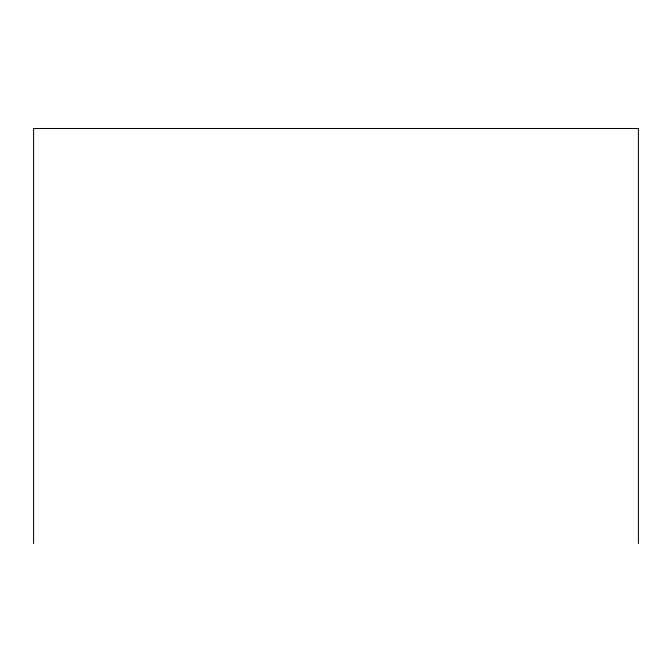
<?xml version="1.0" encoding="UTF-8"?>
<svg xmlns="http://www.w3.org/2000/svg" width="672" height="672" viewBox="0 0 672 672"><rect width="100%" height="100%" fill="white"/><g stroke="black" fill="none" stroke-linecap="round" stroke-linejoin="round"><path stroke-width="1.01" d="M638.4 543.514L638.4 128.486L33.6 128.486L33.6 543.514"/></g></svg>
